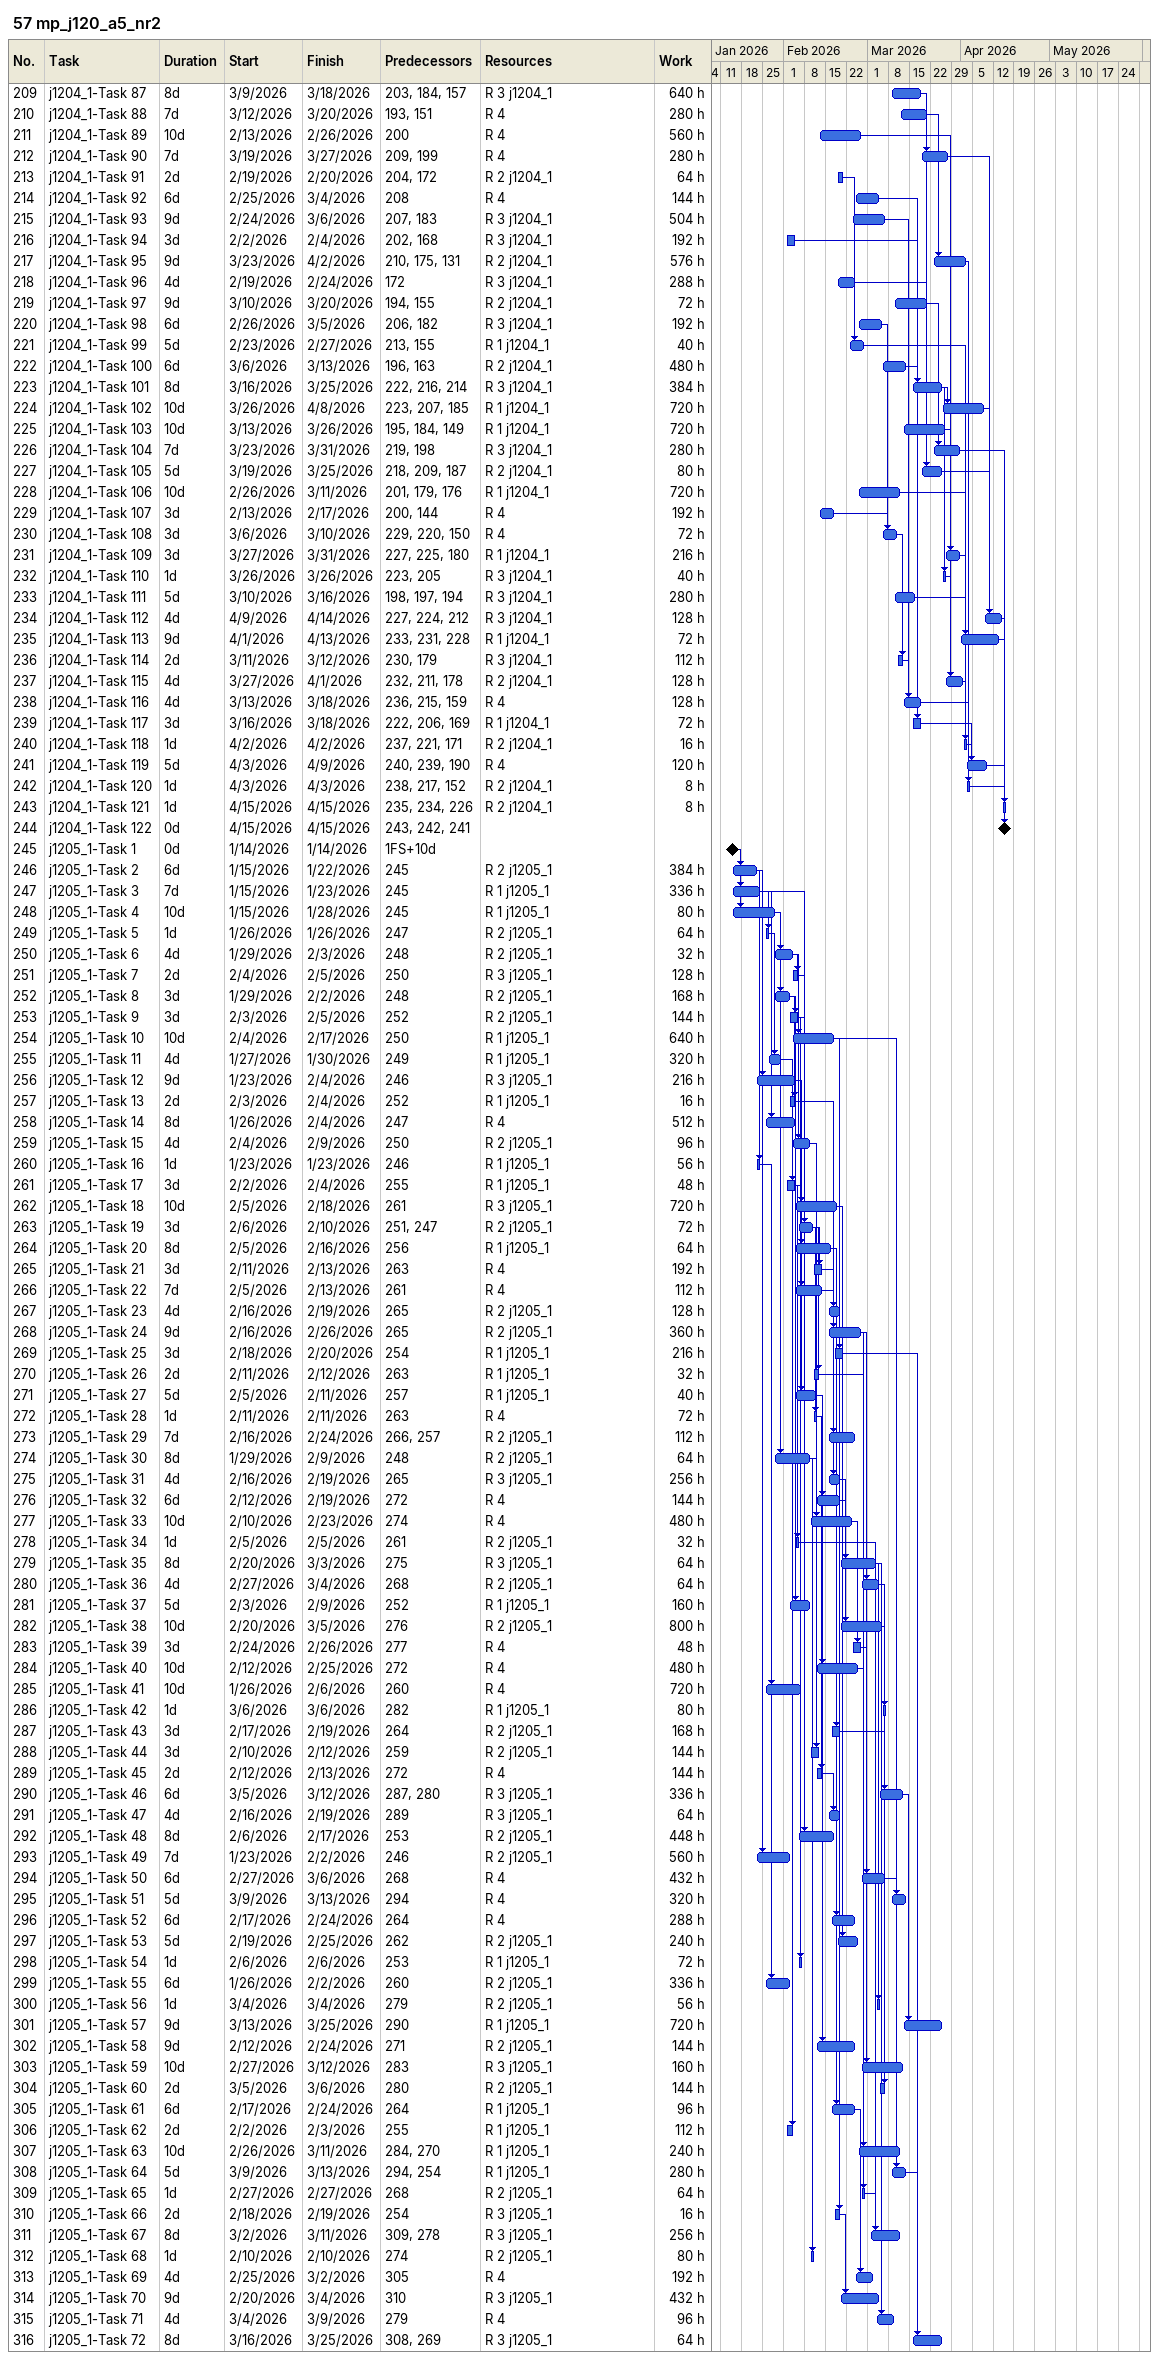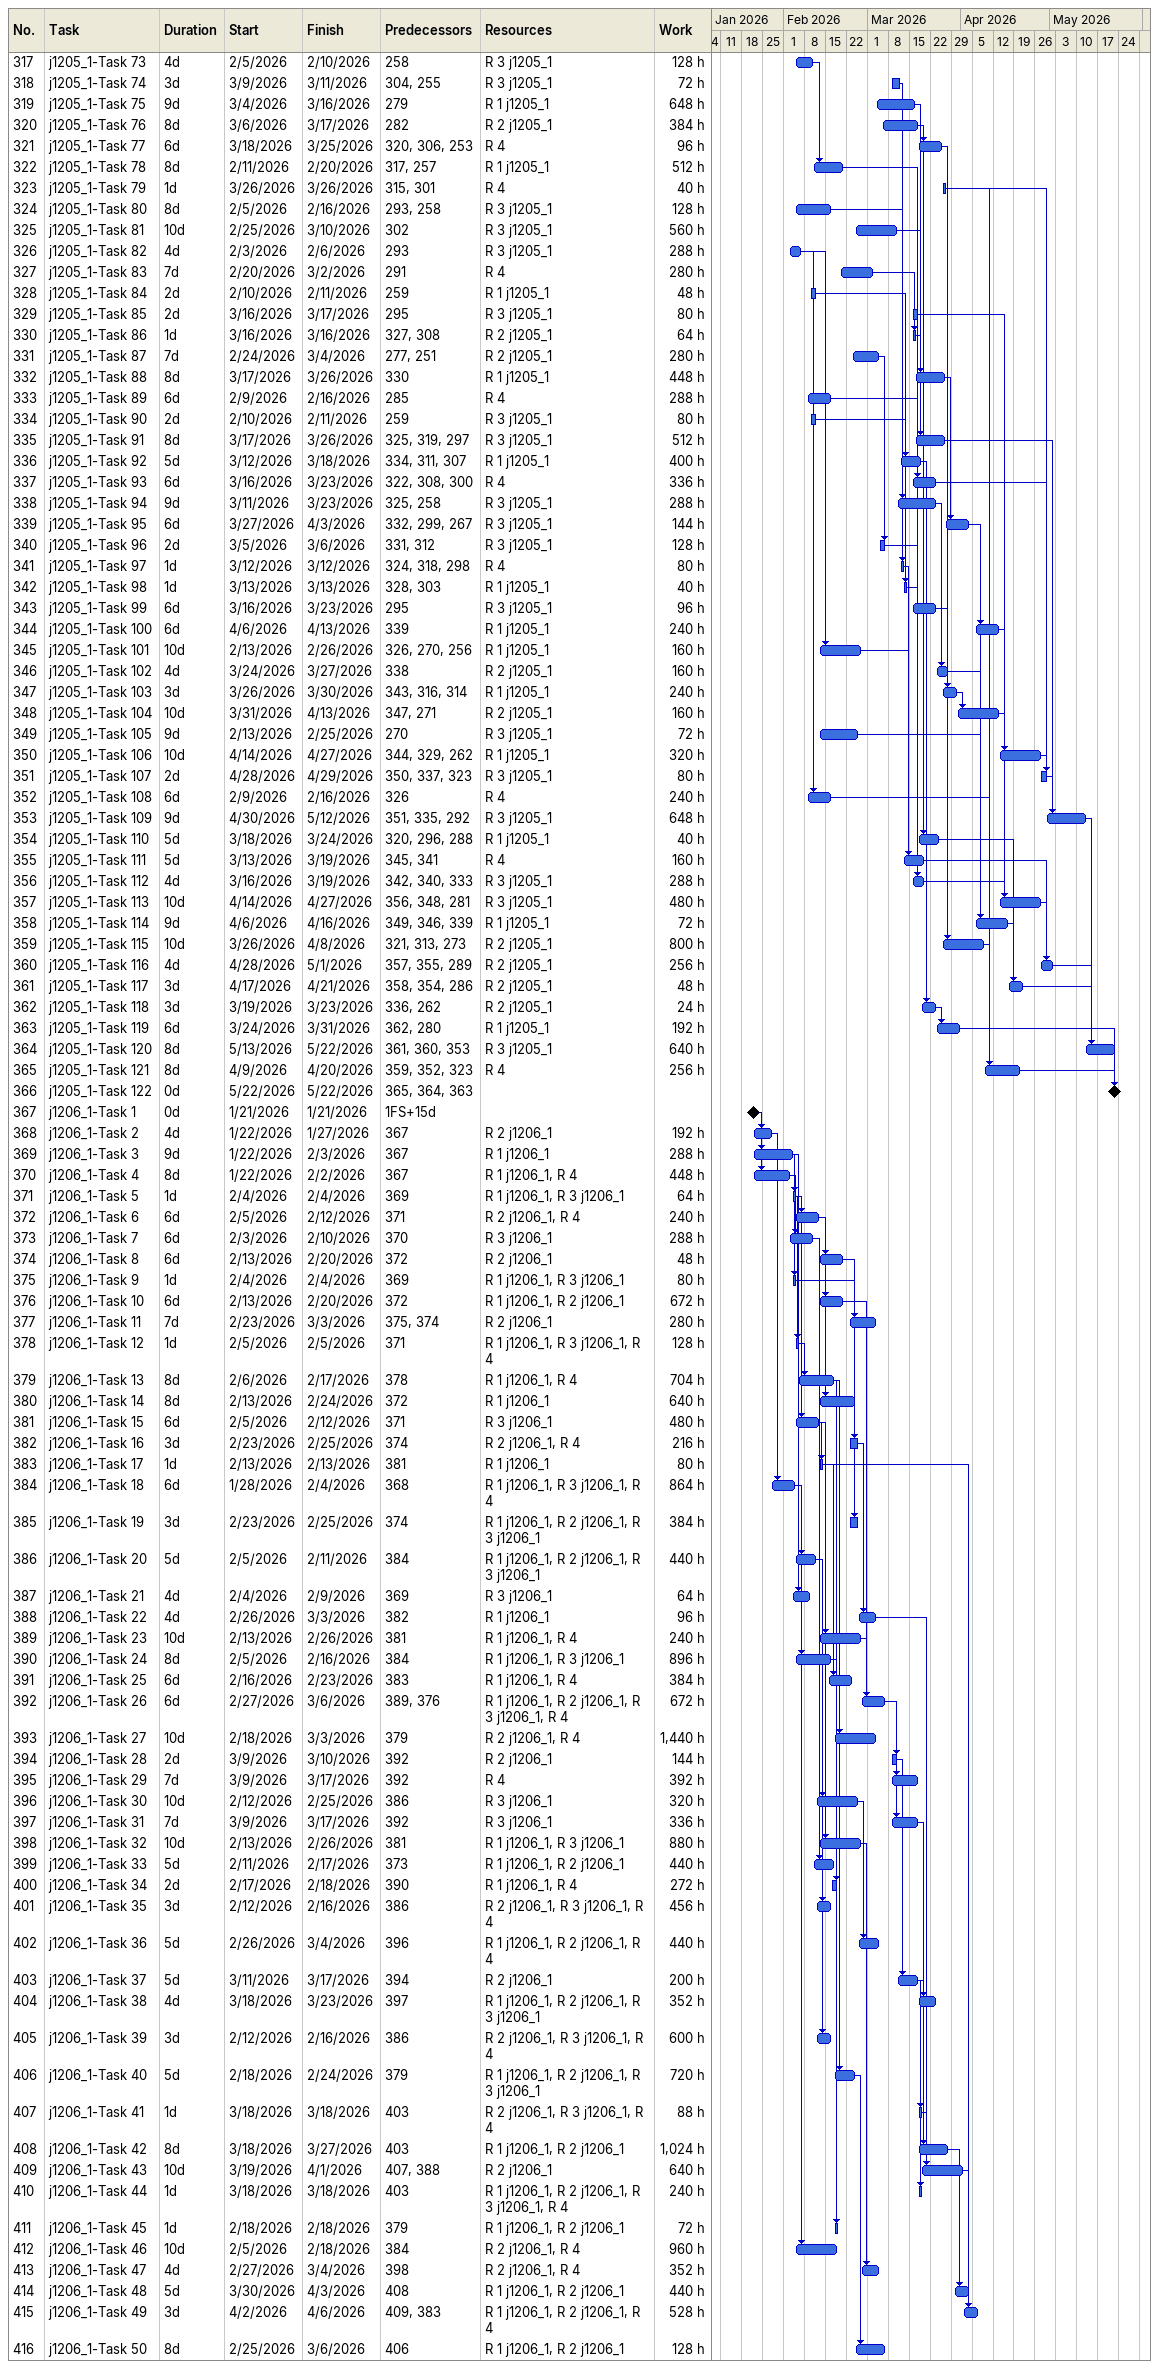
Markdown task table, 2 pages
57 mp_j120_a5_nr2

| ID | Task | Duration | Start | Finish | Predecessors | Resources | Work (h) |
|---|---|---|---|---|---|---|---|
| 209 | j1204_1-Task 87 | 8d | 2026-03-09 | 2026-03-18 | 203, 184, 157 | R 3 j1204_1 | 640 |
| 210 | j1204_1-Task 88 | 7d | 2026-03-12 | 2026-03-20 | 193, 151 | R 4 | 280 |
| 211 | j1204_1-Task 89 | 10d | 2026-02-13 | 2026-02-26 | 200 | R 4 | 560 |
| 212 | j1204_1-Task 90 | 7d | 2026-03-19 | 2026-03-27 | 209, 199 | R 4 | 280 |
| 213 | j1204_1-Task 91 | 2d | 2026-02-19 | 2026-02-20 | 204, 172 | R 2 j1204_1 | 64 |
| 214 | j1204_1-Task 92 | 6d | 2026-02-25 | 2026-03-04 | 208 | R 4 | 144 |
| 215 | j1204_1-Task 93 | 9d | 2026-02-24 | 2026-03-06 | 207, 183 | R 3 j1204_1 | 504 |
| 216 | j1204_1-Task 94 | 3d | 2026-02-02 | 2026-02-04 | 202, 168 | R 3 j1204_1 | 192 |
| 217 | j1204_1-Task 95 | 9d | 2026-03-23 | 2026-04-02 | 210, 175, 131 | R 2 j1204_1 | 576 |
| 218 | j1204_1-Task 96 | 4d | 2026-02-19 | 2026-02-24 | 172 | R 3 j1204_1 | 288 |
| 219 | j1204_1-Task 97 | 9d | 2026-03-10 | 2026-03-20 | 194, 155 | R 2 j1204_1 | 72 |
| 220 | j1204_1-Task 98 | 6d | 2026-02-26 | 2026-03-05 | 206, 182 | R 3 j1204_1 | 192 |
| 221 | j1204_1-Task 99 | 5d | 2026-02-23 | 2026-02-27 | 213, 155 | R 1 j1204_1 | 40 |
| 222 | j1204_1-Task 100 | 6d | 2026-03-06 | 2026-03-13 | 196, 163 | R 2 j1204_1 | 480 |
| 223 | j1204_1-Task 101 | 8d | 2026-03-16 | 2026-03-25 | 222, 216, 214 | R 3 j1204_1 | 384 |
| 224 | j1204_1-Task 102 | 10d | 2026-03-26 | 2026-04-08 | 223, 207, 185 | R 1 j1204_1 | 720 |
| 225 | j1204_1-Task 103 | 10d | 2026-03-13 | 2026-03-26 | 195, 184, 149 | R 1 j1204_1 | 720 |
| 226 | j1204_1-Task 104 | 7d | 2026-03-23 | 2026-03-31 | 219, 198 | R 3 j1204_1 | 280 |
| 227 | j1204_1-Task 105 | 5d | 2026-03-19 | 2026-03-25 | 218, 209, 187 | R 2 j1204_1 | 80 |
| 228 | j1204_1-Task 106 | 10d | 2026-02-26 | 2026-03-11 | 201, 179, 176 | R 1 j1204_1 | 720 |
| 229 | j1204_1-Task 107 | 3d | 2026-02-13 | 2026-02-17 | 200, 144 | R 4 | 192 |
| 230 | j1204_1-Task 108 | 3d | 2026-03-06 | 2026-03-10 | 229, 220, 150 | R 4 | 72 |
| 231 | j1204_1-Task 109 | 3d | 2026-03-27 | 2026-03-31 | 227, 225, 180 | R 1 j1204_1 | 216 |
| 232 | j1204_1-Task 110 | 1d | 2026-03-26 | 2026-03-26 | 223, 205 | R 3 j1204_1 | 40 |
| 233 | j1204_1-Task 111 | 5d | 2026-03-10 | 2026-03-16 | 198, 197, 194 | R 3 j1204_1 | 280 |
| 234 | j1204_1-Task 112 | 4d | 2026-04-09 | 2026-04-14 | 227, 224, 212 | R 3 j1204_1 | 128 |
| 235 | j1204_1-Task 113 | 9d | 2026-04-01 | 2026-04-13 | 233, 231, 228 | R 1 j1204_1 | 72 |
| 236 | j1204_1-Task 114 | 2d | 2026-03-11 | 2026-03-12 | 230, 179 | R 3 j1204_1 | 112 |
| 237 | j1204_1-Task 115 | 4d | 2026-03-27 | 2026-04-01 | 232, 211, 178 | R 2 j1204_1 | 128 |
| 238 | j1204_1-Task 116 | 4d | 2026-03-13 | 2026-03-18 | 236, 215, 159 | R 4 | 128 |
| 239 | j1204_1-Task 117 | 3d | 2026-03-16 | 2026-03-18 | 222, 206, 169 | R 1 j1204_1 | 72 |
| 240 | j1204_1-Task 118 | 1d | 2026-04-02 | 2026-04-02 | 237, 221, 171 | R 2 j1204_1 | 16 |
| 241 | j1204_1-Task 119 | 5d | 2026-04-03 | 2026-04-09 | 240, 239, 190 | R 4 | 120 |
| 242 | j1204_1-Task 120 | 1d | 2026-04-03 | 2026-04-03 | 238, 217, 152 | R 2 j1204_1 | 8 |
| 243 | j1204_1-Task 121 | 1d | 2026-04-15 | 2026-04-15 | 235, 234, 226 | R 2 j1204_1 | 8 |
| 244 | j1204_1-Task 122 | 0d | 2026-04-15 | 2026-04-15 | 243, 242, 241 |  |  |
| 245 | j1205_1-Task 1 | 0d | 2026-01-14 | 2026-01-14 | 1FS+10d |  |  |
| 246 | j1205_1-Task 2 | 6d | 2026-01-15 | 2026-01-22 | 245 | R 2 j1205_1 | 384 |
| 247 | j1205_1-Task 3 | 7d | 2026-01-15 | 2026-01-23 | 245 | R 1 j1205_1 | 336 |
| 248 | j1205_1-Task 4 | 10d | 2026-01-15 | 2026-01-28 | 245 | R 1 j1205_1 | 80 |
| 249 | j1205_1-Task 5 | 1d | 2026-01-26 | 2026-01-26 | 247 | R 2 j1205_1 | 64 |
| 250 | j1205_1-Task 6 | 4d | 2026-01-29 | 2026-02-03 | 248 | R 2 j1205_1 | 32 |
| 251 | j1205_1-Task 7 | 2d | 2026-02-04 | 2026-02-05 | 250 | R 3 j1205_1 | 128 |
| 252 | j1205_1-Task 8 | 3d | 2026-01-29 | 2026-02-02 | 248 | R 2 j1205_1 | 168 |
| 253 | j1205_1-Task 9 | 3d | 2026-02-03 | 2026-02-05 | 252 | R 2 j1205_1 | 144 |
| 254 | j1205_1-Task 10 | 10d | 2026-02-04 | 2026-02-17 | 250 | R 1 j1205_1 | 640 |
| 255 | j1205_1-Task 11 | 4d | 2026-01-27 | 2026-01-30 | 249 | R 1 j1205_1 | 320 |
| 256 | j1205_1-Task 12 | 9d | 2026-01-23 | 2026-02-04 | 246 | R 3 j1205_1 | 216 |
| 257 | j1205_1-Task 13 | 2d | 2026-02-03 | 2026-02-04 | 252 | R 1 j1205_1 | 16 |
| 258 | j1205_1-Task 14 | 8d | 2026-01-26 | 2026-02-04 | 247 | R 4 | 512 |
| 259 | j1205_1-Task 15 | 4d | 2026-02-04 | 2026-02-09 | 250 | R 2 j1205_1 | 96 |
| 260 | j1205_1-Task 16 | 1d | 2026-01-23 | 2026-01-23 | 246 | R 1 j1205_1 | 56 |
| 261 | j1205_1-Task 17 | 3d | 2026-02-02 | 2026-02-04 | 255 | R 1 j1205_1 | 48 |
| 262 | j1205_1-Task 18 | 10d | 2026-02-05 | 2026-02-18 | 261 | R 3 j1205_1 | 720 |
| 263 | j1205_1-Task 19 | 3d | 2026-02-06 | 2026-02-10 | 251, 247 | R 2 j1205_1 | 72 |
| 264 | j1205_1-Task 20 | 8d | 2026-02-05 | 2026-02-16 | 256 | R 1 j1205_1 | 64 |
| 265 | j1205_1-Task 21 | 3d | 2026-02-11 | 2026-02-13 | 263 | R 4 | 192 |
| 266 | j1205_1-Task 22 | 7d | 2026-02-05 | 2026-02-13 | 261 | R 4 | 112 |
| 267 | j1205_1-Task 23 | 4d | 2026-02-16 | 2026-02-19 | 265 | R 2 j1205_1 | 128 |
| 268 | j1205_1-Task 24 | 9d | 2026-02-16 | 2026-02-26 | 265 | R 2 j1205_1 | 360 |
| 269 | j1205_1-Task 25 | 3d | 2026-02-18 | 2026-02-20 | 254 | R 1 j1205_1 | 216 |
| 270 | j1205_1-Task 26 | 2d | 2026-02-11 | 2026-02-12 | 263 | R 1 j1205_1 | 32 |
| 271 | j1205_1-Task 27 | 5d | 2026-02-05 | 2026-02-11 | 257 | R 1 j1205_1 | 40 |
| 272 | j1205_1-Task 28 | 1d | 2026-02-11 | 2026-02-11 | 263 | R 4 | 72 |
| 273 | j1205_1-Task 29 | 7d | 2026-02-16 | 2026-02-24 | 266, 257 | R 2 j1205_1 | 112 |
| 274 | j1205_1-Task 30 | 8d | 2026-01-29 | 2026-02-09 | 248 | R 2 j1205_1 | 64 |
| 275 | j1205_1-Task 31 | 4d | 2026-02-16 | 2026-02-19 | 265 | R 3 j1205_1 | 256 |
| 276 | j1205_1-Task 32 | 6d | 2026-02-12 | 2026-02-19 | 272 | R 4 | 144 |
| 277 | j1205_1-Task 33 | 10d | 2026-02-10 | 2026-02-23 | 274 | R 4 | 480 |
| 278 | j1205_1-Task 34 | 1d | 2026-02-05 | 2026-02-05 | 261 | R 2 j1205_1 | 32 |
| 279 | j1205_1-Task 35 | 8d | 2026-02-20 | 2026-03-03 | 275 | R 3 j1205_1 | 64 |
| 280 | j1205_1-Task 36 | 4d | 2026-02-27 | 2026-03-04 | 268 | R 2 j1205_1 | 64 |
| 281 | j1205_1-Task 37 | 5d | 2026-02-03 | 2026-02-09 | 252 | R 1 j1205_1 | 160 |
| 282 | j1205_1-Task 38 | 10d | 2026-02-20 | 2026-03-05 | 276 | R 2 j1205_1 | 800 |
| 283 | j1205_1-Task 39 | 3d | 2026-02-24 | 2026-02-26 | 277 | R 4 | 48 |
| 284 | j1205_1-Task 40 | 10d | 2026-02-12 | 2026-02-25 | 272 | R 4 | 480 |
| 285 | j1205_1-Task 41 | 10d | 2026-01-26 | 2026-02-06 | 260 | R 4 | 720 |
| 286 | j1205_1-Task 42 | 1d | 2026-03-06 | 2026-03-06 | 282 | R 1 j1205_1 | 80 |
| 287 | j1205_1-Task 43 | 3d | 2026-02-17 | 2026-02-19 | 264 | R 2 j1205_1 | 168 |
| 288 | j1205_1-Task 44 | 3d | 2026-02-10 | 2026-02-12 | 259 | R 2 j1205_1 | 144 |
| 289 | j1205_1-Task 45 | 2d | 2026-02-12 | 2026-02-13 | 272 | R 4 | 144 |
| 290 | j1205_1-Task 46 | 6d | 2026-03-05 | 2026-03-12 | 287, 280 | R 3 j1205_1 | 336 |
| 291 | j1205_1-Task 47 | 4d | 2026-02-16 | 2026-02-19 | 289 | R 3 j1205_1 | 64 |
| 292 | j1205_1-Task 48 | 8d | 2026-02-06 | 2026-02-17 | 253 | R 2 j1205_1 | 448 |
| 293 | j1205_1-Task 49 | 7d | 2026-01-23 | 2026-02-02 | 246 | R 2 j1205_1 | 560 |
| 294 | j1205_1-Task 50 | 6d | 2026-02-27 | 2026-03-06 | 268 | R 4 | 432 |
| 295 | j1205_1-Task 51 | 5d | 2026-03-09 | 2026-03-13 | 294 | R 4 | 320 |
| 296 | j1205_1-Task 52 | 6d | 2026-02-17 | 2026-02-24 | 264 | R 4 | 288 |
| 297 | j1205_1-Task 53 | 5d | 2026-02-19 | 2026-02-25 | 262 | R 2 j1205_1 | 240 |
| 298 | j1205_1-Task 54 | 1d | 2026-02-06 | 2026-02-06 | 253 | R 1 j1205_1 | 72 |
| 299 | j1205_1-Task 55 | 6d | 2026-01-26 | 2026-02-02 | 260 | R 2 j1205_1 | 336 |
| 300 | j1205_1-Task 56 | 1d | 2026-03-04 | 2026-03-04 | 279 | R 2 j1205_1 | 56 |
| 301 | j1205_1-Task 57 | 9d | 2026-03-13 | 2026-03-25 | 290 | R 1 j1205_1 | 720 |
| 302 | j1205_1-Task 58 | 9d | 2026-02-12 | 2026-02-24 | 271 | R 2 j1205_1 | 144 |
| 303 | j1205_1-Task 59 | 10d | 2026-02-27 | 2026-03-12 | 283 | R 3 j1205_1 | 160 |
| 304 | j1205_1-Task 60 | 2d | 2026-03-05 | 2026-03-06 | 280 | R 2 j1205_1 | 144 |
| 305 | j1205_1-Task 61 | 6d | 2026-02-17 | 2026-02-24 | 264 | R 1 j1205_1 | 96 |
| 306 | j1205_1-Task 62 | 2d | 2026-02-02 | 2026-02-03 | 255 | R 1 j1205_1 | 112 |
| 307 | j1205_1-Task 63 | 10d | 2026-02-26 | 2026-03-11 | 284, 270 | R 1 j1205_1 | 240 |
| 308 | j1205_1-Task 64 | 5d | 2026-03-09 | 2026-03-13 | 294, 254 | R 1 j1205_1 | 280 |
| 309 | j1205_1-Task 65 | 1d | 2026-02-27 | 2026-02-27 | 268 | R 2 j1205_1 | 64 |
| 310 | j1205_1-Task 66 | 2d | 2026-02-18 | 2026-02-19 | 254 | R 3 j1205_1 | 16 |
| 311 | j1205_1-Task 67 | 8d | 2026-03-02 | 2026-03-11 | 309, 278 | R 3 j1205_1 | 256 |
| 312 | j1205_1-Task 68 | 1d | 2026-02-10 | 2026-02-10 | 274 | R 2 j1205_1 | 80 |
| 313 | j1205_1-Task 69 | 4d | 2026-02-25 | 2026-03-02 | 305 | R 4 | 192 |
| 314 | j1205_1-Task 70 | 9d | 2026-02-20 | 2026-03-04 | 310 | R 3 j1205_1 | 432 |
| 315 | j1205_1-Task 71 | 4d | 2026-03-04 | 2026-03-09 | 279 | R 4 | 96 |
| 316 | j1205_1-Task 72 | 8d | 2026-03-16 | 2026-03-25 | 308, 269 | R 3 j1205_1 | 64 |
| 317 | j1205_1-Task 73 | 4d | 2026-02-05 | 2026-02-10 | 258 | R 3 j1205_1 | 128 |
| 318 | j1205_1-Task 74 | 3d | 2026-03-09 | 2026-03-11 | 304, 255 | R 3 j1205_1 | 72 |
| 319 | j1205_1-Task 75 | 9d | 2026-03-04 | 2026-03-16 | 279 | R 1 j1205_1 | 648 |
| 320 | j1205_1-Task 76 | 8d | 2026-03-06 | 2026-03-17 | 282 | R 2 j1205_1 | 384 |
| 321 | j1205_1-Task 77 | 6d | 2026-03-18 | 2026-03-25 | 320, 306, 253 | R 4 | 96 |
| 322 | j1205_1-Task 78 | 8d | 2026-02-11 | 2026-02-20 | 317, 257 | R 1 j1205_1 | 512 |
| 323 | j1205_1-Task 79 | 1d | 2026-03-26 | 2026-03-26 | 315, 301 | R 4 | 40 |
| 324 | j1205_1-Task 80 | 8d | 2026-02-05 | 2026-02-16 | 293, 258 | R 3 j1205_1 | 128 |
| 325 | j1205_1-Task 81 | 10d | 2026-02-25 | 2026-03-10 | 302 | R 3 j1205_1 | 560 |
| 326 | j1205_1-Task 82 | 4d | 2026-02-03 | 2026-02-06 | 293 | R 3 j1205_1 | 288 |
| 327 | j1205_1-Task 83 | 7d | 2026-02-20 | 2026-03-02 | 291 | R 4 | 280 |
| 328 | j1205_1-Task 84 | 2d | 2026-02-10 | 2026-02-11 | 259 | R 1 j1205_1 | 48 |
| 329 | j1205_1-Task 85 | 2d | 2026-03-16 | 2026-03-17 | 295 | R 3 j1205_1 | 80 |
| 330 | j1205_1-Task 86 | 1d | 2026-03-16 | 2026-03-16 | 327, 308 | R 2 j1205_1 | 64 |
| 331 | j1205_1-Task 87 | 7d | 2026-02-24 | 2026-03-04 | 277, 251 | R 2 j1205_1 | 280 |
| 332 | j1205_1-Task 88 | 8d | 2026-03-17 | 2026-03-26 | 330 | R 1 j1205_1 | 448 |
| 333 | j1205_1-Task 89 | 6d | 2026-02-09 | 2026-02-16 | 285 | R 4 | 288 |
| 334 | j1205_1-Task 90 | 2d | 2026-02-10 | 2026-02-11 | 259 | R 3 j1205_1 | 80 |
| 335 | j1205_1-Task 91 | 8d | 2026-03-17 | 2026-03-26 | 325, 319, 297 | R 3 j1205_1 | 512 |
| 336 | j1205_1-Task 92 | 5d | 2026-03-12 | 2026-03-18 | 334, 311, 307 | R 1 j1205_1 | 400 |
| 337 | j1205_1-Task 93 | 6d | 2026-03-16 | 2026-03-23 | 322, 308, 300 | R 4 | 336 |
| 338 | j1205_1-Task 94 | 9d | 2026-03-11 | 2026-03-23 | 325, 258 | R 3 j1205_1 | 288 |
| 339 | j1205_1-Task 95 | 6d | 2026-03-27 | 2026-04-03 | 332, 299, 267 | R 3 j1205_1 | 144 |
| 340 | j1205_1-Task 96 | 2d | 2026-03-05 | 2026-03-06 | 331, 312 | R 3 j1205_1 | 128 |
| 341 | j1205_1-Task 97 | 1d | 2026-03-12 | 2026-03-12 | 324, 318, 298 | R 4 | 80 |
| 342 | j1205_1-Task 98 | 1d | 2026-03-13 | 2026-03-13 | 328, 303 | R 1 j1205_1 | 40 |
| 343 | j1205_1-Task 99 | 6d | 2026-03-16 | 2026-03-23 | 295 | R 3 j1205_1 | 96 |
| 344 | j1205_1-Task 100 | 6d | 2026-04-06 | 2026-04-13 | 339 | R 1 j1205_1 | 240 |
| 345 | j1205_1-Task 101 | 10d | 2026-02-13 | 2026-02-26 | 326, 270, 256 | R 1 j1205_1 | 160 |
| 346 | j1205_1-Task 102 | 4d | 2026-03-24 | 2026-03-27 | 338 | R 2 j1205_1 | 160 |
| 347 | j1205_1-Task 103 | 3d | 2026-03-26 | 2026-03-30 | 343, 316, 314 | R 1 j1205_1 | 240 |
| 348 | j1205_1-Task 104 | 10d | 2026-03-31 | 2026-04-13 | 347, 271 | R 2 j1205_1 | 160 |
| 349 | j1205_1-Task 105 | 9d | 2026-02-13 | 2026-02-25 | 270 | R 3 j1205_1 | 72 |
| 350 | j1205_1-Task 106 | 10d | 2026-04-14 | 2026-04-27 | 344, 329, 262 | R 1 j1205_1 | 320 |
| 351 | j1205_1-Task 107 | 2d | 2026-04-28 | 2026-04-29 | 350, 337, 323 | R 3 j1205_1 | 80 |
| 352 | j1205_1-Task 108 | 6d | 2026-02-09 | 2026-02-16 | 326 | R 4 | 240 |
| 353 | j1205_1-Task 109 | 9d | 2026-04-30 | 2026-05-12 | 351, 335, 292 | R 3 j1205_1 | 648 |
| 354 | j1205_1-Task 110 | 5d | 2026-03-18 | 2026-03-24 | 320, 296, 288 | R 1 j1205_1 | 40 |
| 355 | j1205_1-Task 111 | 5d | 2026-03-13 | 2026-03-19 | 345, 341 | R 4 | 160 |
| 356 | j1205_1-Task 112 | 4d | 2026-03-16 | 2026-03-19 | 342, 340, 333 | R 3 j1205_1 | 288 |
| 357 | j1205_1-Task 113 | 10d | 2026-04-14 | 2026-04-27 | 356, 348, 281 | R 3 j1205_1 | 480 |
| 358 | j1205_1-Task 114 | 9d | 2026-04-06 | 2026-04-16 | 349, 346, 339 | R 1 j1205_1 | 72 |
| 359 | j1205_1-Task 115 | 10d | 2026-03-26 | 2026-04-08 | 321, 313, 273 | R 2 j1205_1 | 800 |
| 360 | j1205_1-Task 116 | 4d | 2026-04-28 | 2026-05-01 | 357, 355, 289 | R 2 j1205_1 | 256 |
| 361 | j1205_1-Task 117 | 3d | 2026-04-17 | 2026-04-21 | 358, 354, 286 | R 2 j1205_1 | 48 |
| 362 | j1205_1-Task 118 | 3d | 2026-03-19 | 2026-03-23 | 336, 262 | R 2 j1205_1 | 24 |
| 363 | j1205_1-Task 119 | 6d | 2026-03-24 | 2026-03-31 | 362, 280 | R 1 j1205_1 | 192 |
| 364 | j1205_1-Task 120 | 8d | 2026-05-13 | 2026-05-22 | 361, 360, 353 | R 3 j1205_1 | 640 |
| 365 | j1205_1-Task 121 | 8d | 2026-04-09 | 2026-04-20 | 359, 352, 323 | R 4 | 256 |
| 366 | j1205_1-Task 122 | 0d | 2026-05-22 | 2026-05-22 | 365, 364, 363 |  |  |
| 367 | j1206_1-Task 1 | 0d | 2026-01-21 | 2026-01-21 | 1FS+15d |  |  |
| 368 | j1206_1-Task 2 | 4d | 2026-01-22 | 2026-01-27 | 367 | R 2 j1206_1 | 192 |
| 369 | j1206_1-Task 3 | 9d | 2026-01-22 | 2026-02-03 | 367 | R 1 j1206_1 | 288 |
| 370 | j1206_1-Task 4 | 8d | 2026-01-22 | 2026-02-02 | 367 | R 1 j1206_1, R 4 | 448 |
| 371 | j1206_1-Task 5 | 1d | 2026-02-04 | 2026-02-04 | 369 | R 1 j1206_1, R 3 j1206_1 | 64 |
| 372 | j1206_1-Task 6 | 6d | 2026-02-05 | 2026-02-12 | 371 | R 2 j1206_1, R 4 | 240 |
| 373 | j1206_1-Task 7 | 6d | 2026-02-03 | 2026-02-10 | 370 | R 3 j1206_1 | 288 |
| 374 | j1206_1-Task 8 | 6d | 2026-02-13 | 2026-02-20 | 372 | R 2 j1206_1 | 48 |
| 375 | j1206_1-Task 9 | 1d | 2026-02-04 | 2026-02-04 | 369 | R 1 j1206_1, R 3 j1206_1 | 80 |
| 376 | j1206_1-Task 10 | 6d | 2026-02-13 | 2026-02-20 | 372 | R 1 j1206_1, R 2 j1206_1 | 672 |
| 377 | j1206_1-Task 11 | 7d | 2026-02-23 | 2026-03-03 | 375, 374 | R 2 j1206_1 | 280 |
| 378 | j1206_1-Task 12 | 1d | 2026-02-05 | 2026-02-05 | 371 | R 1 j1206_1, R 3 j1206_1, R 4 | 128 |
| 379 | j1206_1-Task 13 | 8d | 2026-02-06 | 2026-02-17 | 378 | R 1 j1206_1, R 4 | 704 |
| 380 | j1206_1-Task 14 | 8d | 2026-02-13 | 2026-02-24 | 372 | R 1 j1206_1 | 640 |
| 381 | j1206_1-Task 15 | 6d | 2026-02-05 | 2026-02-12 | 371 | R 3 j1206_1 | 480 |
| 382 | j1206_1-Task 16 | 3d | 2026-02-23 | 2026-02-25 | 374 | R 2 j1206_1, R 4 | 216 |
| 383 | j1206_1-Task 17 | 1d | 2026-02-13 | 2026-02-13 | 381 | R 1 j1206_1 | 80 |
| 384 | j1206_1-Task 18 | 6d | 2026-01-28 | 2026-02-04 | 368 | R 1 j1206_1, R 3 j1206_1, R 4 | 864 |
| 385 | j1206_1-Task 19 | 3d | 2026-02-23 | 2026-02-25 | 374 | R 1 j1206_1, R 2 j1206_1, R 3 j1206_1 | 384 |
| 386 | j1206_1-Task 20 | 5d | 2026-02-05 | 2026-02-11 | 384 | R 1 j1206_1, R 2 j1206_1, R 3 j1206_1 | 440 |
| 387 | j1206_1-Task 21 | 4d | 2026-02-04 | 2026-02-09 | 369 | R 3 j1206_1 | 64 |
| 388 | j1206_1-Task 22 | 4d | 2026-02-26 | 2026-03-03 | 382 | R 1 j1206_1 | 96 |
| 389 | j1206_1-Task 23 | 10d | 2026-02-13 | 2026-02-26 | 381 | R 1 j1206_1, R 4 | 240 |
| 390 | j1206_1-Task 24 | 8d | 2026-02-05 | 2026-02-16 | 384 | R 1 j1206_1, R 3 j1206_1 | 896 |
| 391 | j1206_1-Task 25 | 6d | 2026-02-16 | 2026-02-23 | 383 | R 1 j1206_1, R 4 | 384 |
| 392 | j1206_1-Task 26 | 6d | 2026-02-27 | 2026-03-06 | 389, 376 | R 1 j1206_1, R 2 j1206_1, R 3 j1206_1, R 4 | 672 |
| 393 | j1206_1-Task 27 | 10d | 2026-02-18 | 2026-03-03 | 379 | R 2 j1206_1, R 4 | 1440 |
| 394 | j1206_1-Task 28 | 2d | 2026-03-09 | 2026-03-10 | 392 | R 2 j1206_1 | 144 |
| 395 | j1206_1-Task 29 | 7d | 2026-03-09 | 2026-03-17 | 392 | R 4 | 392 |
| 396 | j1206_1-Task 30 | 10d | 2026-02-12 | 2026-02-25 | 386 | R 3 j1206_1 | 320 |
| 397 | j1206_1-Task 31 | 7d | 2026-03-09 | 2026-03-17 | 392 | R 3 j1206_1 | 336 |
| 398 | j1206_1-Task 32 | 10d | 2026-02-13 | 2026-02-26 | 381 | R 1 j1206_1, R 3 j1206_1 | 880 |
| 399 | j1206_1-Task 33 | 5d | 2026-02-11 | 2026-02-17 | 373 | R 1 j1206_1, R 2 j1206_1 | 440 |
| 400 | j1206_1-Task 34 | 2d | 2026-02-17 | 2026-02-18 | 390 | R 1 j1206_1, R 4 | 272 |
| 401 | j1206_1-Task 35 | 3d | 2026-02-12 | 2026-02-16 | 386 | R 2 j1206_1, R 3 j1206_1, R 4 | 456 |
| 402 | j1206_1-Task 36 | 5d | 2026-02-26 | 2026-03-04 | 396 | R 1 j1206_1, R 2 j1206_1, R 4 | 440 |
| 403 | j1206_1-Task 37 | 5d | 2026-03-11 | 2026-03-17 | 394 | R 2 j1206_1 | 200 |
| 404 | j1206_1-Task 38 | 4d | 2026-03-18 | 2026-03-23 | 397 | R 1 j1206_1, R 2 j1206_1, R 3 j1206_1 | 352 |
| 405 | j1206_1-Task 39 | 3d | 2026-02-12 | 2026-02-16 | 386 | R 2 j1206_1, R 3 j1206_1, R 4 | 600 |
| 406 | j1206_1-Task 40 | 5d | 2026-02-18 | 2026-02-24 | 379 | R 1 j1206_1, R 2 j1206_1, R 3 j1206_1 | 720 |
| 407 | j1206_1-Task 41 | 1d | 2026-03-18 | 2026-03-18 | 403 | R 2 j1206_1, R 3 j1206_1, R 4 | 88 |
| 408 | j1206_1-Task 42 | 8d | 2026-03-18 | 2026-03-27 | 403 | R 1 j1206_1, R 2 j1206_1 | 1024 |
| 409 | j1206_1-Task 43 | 10d | 2026-03-19 | 2026-04-01 | 407, 388 | R 2 j1206_1 | 640 |
| 410 | j1206_1-Task 44 | 1d | 2026-03-18 | 2026-03-18 | 403 | R 1 j1206_1, R 2 j1206_1, R 3 j1206_1, R 4 | 240 |
| 411 | j1206_1-Task 45 | 1d | 2026-02-18 | 2026-02-18 | 379 | R 1 j1206_1, R 2 j1206_1 | 72 |
| 412 | j1206_1-Task 46 | 10d | 2026-02-05 | 2026-02-18 | 384 | R 2 j1206_1, R 4 | 960 |
| 413 | j1206_1-Task 47 | 4d | 2026-02-27 | 2026-03-04 | 398 | R 2 j1206_1, R 4 | 352 |
| 414 | j1206_1-Task 48 | 5d | 2026-03-30 | 2026-04-03 | 408 | R 1 j1206_1, R 2 j1206_1 | 440 |
| 415 | j1206_1-Task 49 | 3d | 2026-04-02 | 2026-04-06 | 409, 383 | R 1 j1206_1, R 2 j1206_1, R 4 | 528 |
| 416 | j1206_1-Task 50 | 8d | 2026-02-25 | 2026-03-06 | 406 | R 1 j1206_1, R 2 j1206_1 | 128 |
